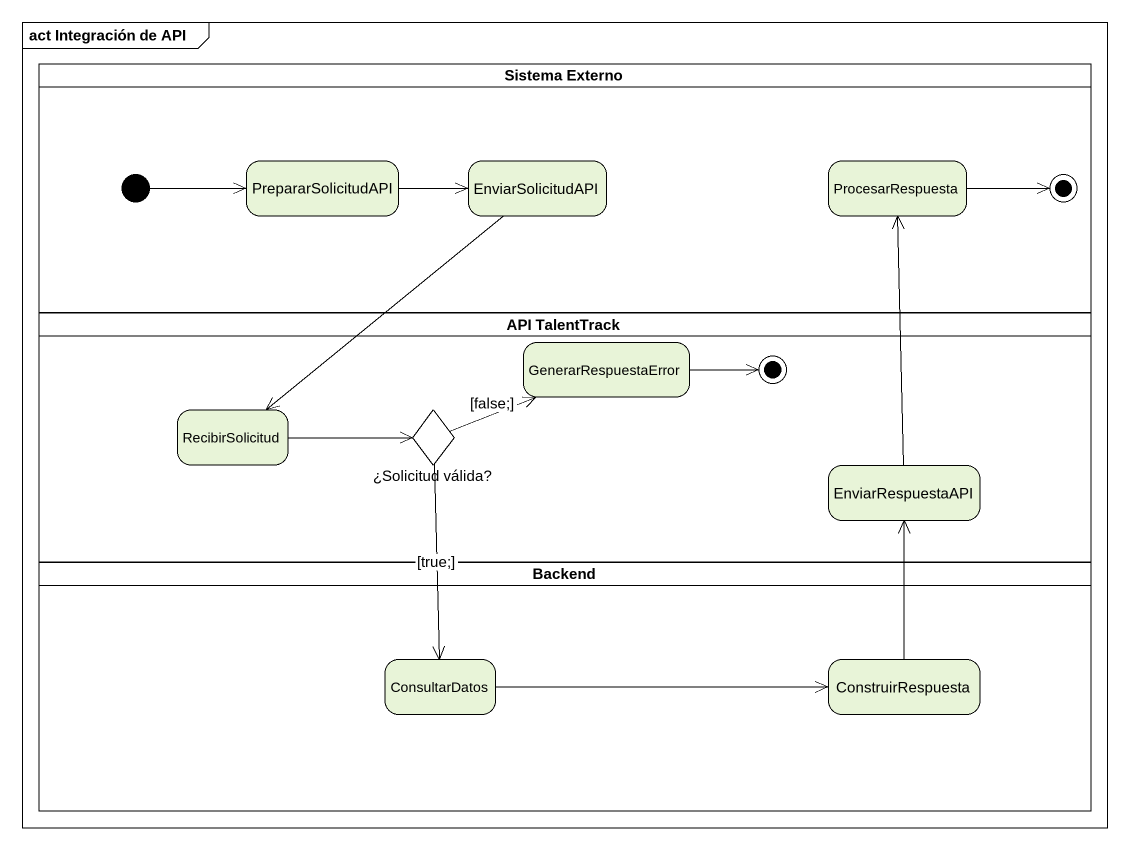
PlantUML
@startuml
mainframe act Integración de API
hide empty description
state "Sistema Externo" as Sistema_Externo <<partition>> {
  state PrepararSolicitudAPI
  state EnviarSolicitudAPI
  state ProcesarRespuesta
  [*] -right-> PrepararSolicitudAPI
  ProcesarRespuesta -right-> [*]
}
state "API TalentTrack" as API_TalentTrack <<partition>> {
  state GenerarRespuestaError
  state RecibirSolicitud
  state "¿Solicitud válida?" as Solicitud_válida <<choice>>
  state EnviarRespuestaAPI
  GenerarRespuestaError -right-> [*]
}
state Backend <<partition>> {
  state ConsultarDatos
  state ConstruirRespuesta
}
PrepararSolicitudAPI -right-> EnviarSolicitudAPI
EnviarSolicitudAPI --> RecibirSolicitud
RecibirSolicitud -right-> Solicitud_válida
Solicitud_válida -right-> GenerarRespuestaError : [false;]
Solicitud_válida --> ConsultarDatos : [true;]
EnviarRespuestaAPI -up-> ProcesarRespuesta
ConsultarDatos -right-> ConstruirRespuesta
ConstruirRespuesta -up-> EnviarRespuestaAPI
@enduml
